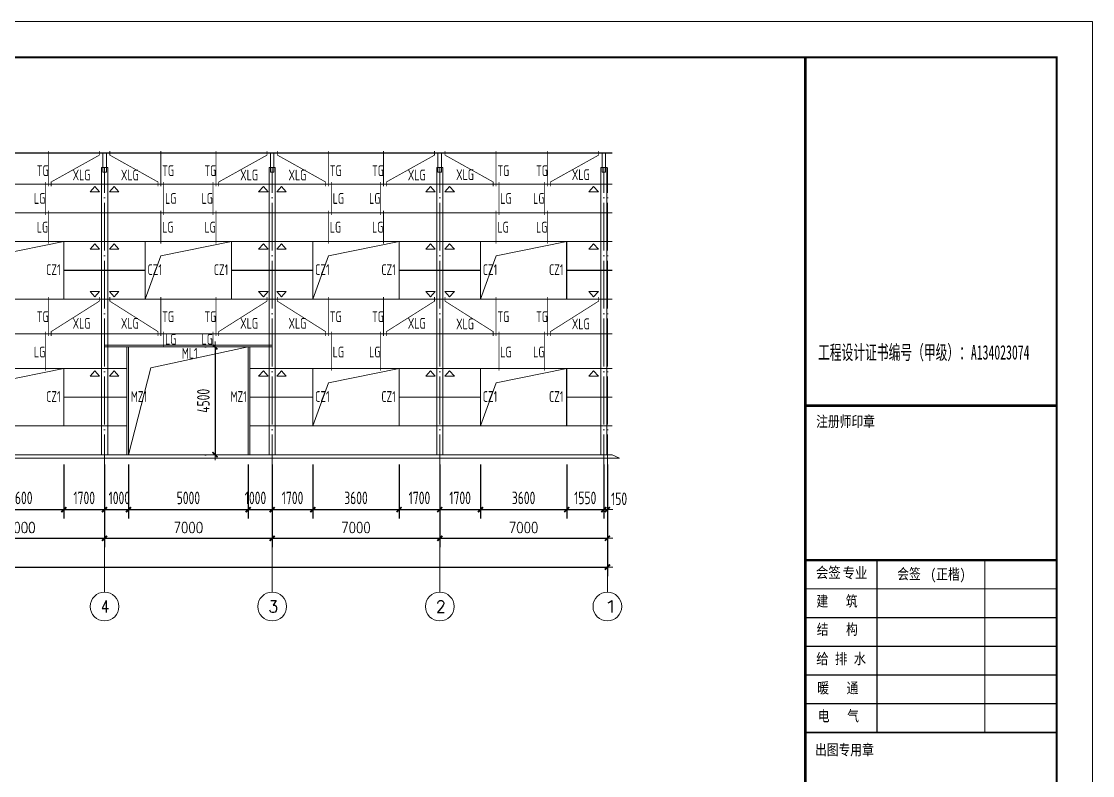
# Model space of a CAD drawing. Header units: millimetres. Extents: x 19781 to 898973, y -947928 to -267362.
# Drawn here: x 520740 to 565476, y -672731 to -641231 of the extents above; entities that cross this region are included whole.
import ezdxf

# ---------------------------------------------------------------- set-up
doc = ezdxf.new("R2010")
doc.units = ezdxf.units.MM
doc.header["$LTSCALE"] = 100
doc.linetypes.add('DOTE', pattern=[2.42, 2, -0.2, 0.02, -0.2])
doc.layers.get('0').update_dxf_attribs({"lineweight": 18})
for name, color, linetype, lineweight in [('10', 7, 'Continuous', 18), ('11000', 4, 'Continuous', 18), ('14', 2, 'Continuous', 18), ('AXIS', 3, 'Continuous', 18), ('AXIS_TEXT', 7, 'Continuous', 18), ('BORDER', 7, 'Continuous', 18), ('BZ_标准图框', 7, 'Continuous', 18), ('DOTE', 1, 'DOTE', 18), ('PUB_DIM', 3, 'Continuous', 18), ('数字', 3, 'Continuous', 20), ('构件号', 1, 'Continuous', 18), ('系杆支撑', 2, 'Continuous', 18)]:
    doc.layers.add(name, color=color, linetype=linetype, lineweight=lineweight)
doc.styles.add('_TCH_AXIS', font='complex.shx', dxfattribs={"bigfont": 'gbcbig.shx'})
doc.styles.add('COMPLEX', font='complex.shx', dxfattribs={"bigfont": 'gbcbig.shx'})
doc.styles.add('dim_font', font='simplex.shx', dxfattribs={"width": 0.8, "bigfont": 'gbcbig.shx'})
doc.styles.add('HT', font='', dxfattribs={"width": 0.8})
doc.styles.add('TSSD_REIN', font='tssdeng.shx', dxfattribs={"width": 0.7, "bigfont": 'hztxt.shx'})
doc.styles.get('HT').set_extended_font_data('宋体')
doc.dimstyles.new('DIMN150', dxfattribs={"dimscale": 1.5, "dimtxt": 300, "dimasz": 1, "dimexe": 250, "dimexo": 300, "dimgap": 150, "dimtad": 1, "dimdec": 0, "dimzin": 0, "dimdsep": 46, "dimtxsty": 'dim_font', "dimblk": '_CAXARROW', "dimcen": 0.09, "dimdle": 2, "dimclrt": 7, "dimadec": 0, "dimazin": 0, "dimtfac": 1, "dimtdec": 0, "dimtix": 1, "dimtmove": 2, "dimatfit": 3, "dimfxl": 1, "dimtolj": 1, "dimtzin": 0, "dimarcsym": 0})

# ---------------------------------------------------------------- blocks, each defined once
blk = doc.blocks.new('_DIMX')
blk.add_line((-150, 0), (150, 0))
blk.add_lwpolyline([(-70, -70, 50, 50, 0), (70, 70, 50, 50, 0)], format="xyseb")
blk = doc.blocks.new('*X196')
at = {"layer": 'AXIS', "color": 0, "lineweight": -2, "transparency": 16777216}
for p, q in [((517213, -660934), (517213, -663196)), ((524213, -660934), (524213, -663196)), ((517215, -662821), (524212, -662821))]:
    blk.add_line(p, q, dxfattribs=at)
at = {"layer": 'AXIS', "color": 0, "lineweight": -2, "transparency": 16777216, "xscale": 1.5, "yscale": 1.5, "zscale": 1.5, "rotation": 180}
blk.add_blockref('_DIMX', (517213, -662821), dxfattribs=at)
at = {"layer": 'AXIS', "color": 0, "lineweight": -2, "transparency": 16777216, "xscale": 1.5, "yscale": 1.5, "zscale": 1.5}
blk.add_blockref('_DIMX', (524213, -662821), dxfattribs=at)
at = {"layer": 'AXIS', "color": 7, "transparency": 16777216, "insert": (520713, -662371), "char_height": 450, "width": 3805.71, "attachment_point": 5, "style": 'dim_font'}
blk.add_mtext('7000', dxfattribs=at)
blk = doc.blocks.new('_CAXARROW')
blk.add_hatch(color=0).paths.add_polyline_path([(0, 0), (-1, 0.125), (-1, -0.125)], flags=0)
blk = doc.blocks.new('*X197')
at = {"layer": 'AXIS', "color": 0, "lineweight": -2, "transparency": 16777216}
for p, q in [((524213, -660934), (524213, -663196)), ((531213, -660934), (531213, -663196)), ((524215, -662821), (531212, -662821))]:
    blk.add_line(p, q, dxfattribs=at)
at = {"layer": 'AXIS', "color": 0, "lineweight": -2, "transparency": 16777216, "xscale": 1.5, "yscale": 1.5, "zscale": 1.5, "rotation": 180}
blk.add_blockref('_DIMX', (524213, -662821), dxfattribs=at)
at = {"layer": 'AXIS', "color": 0, "lineweight": -2, "transparency": 16777216, "xscale": 1.5, "yscale": 1.5, "zscale": 1.5}
blk.add_blockref('_DIMX', (531213, -662821), dxfattribs=at)
at = {"layer": 'AXIS', "color": 7, "transparency": 16777216, "insert": (527713, -662371), "char_height": 450, "width": 3805.71, "attachment_point": 5, "style": 'dim_font'}
blk.add_mtext('7000', dxfattribs=at)
blk = doc.blocks.new('*X198')
at = {"layer": 'AXIS', "color": 0, "lineweight": -2, "transparency": 16777216}
for p, q in [((531213, -660934), (531213, -663196)), ((538213, -660934), (538213, -663196)), ((531215, -662821), (538212, -662821))]:
    blk.add_line(p, q, dxfattribs=at)
at = {"layer": 'AXIS', "color": 0, "lineweight": -2, "transparency": 16777216, "xscale": 1.5, "yscale": 1.5, "zscale": 1.5, "rotation": 180}
blk.add_blockref('_DIMX', (531213, -662821), dxfattribs=at)
at = {"layer": 'AXIS', "color": 0, "lineweight": -2, "transparency": 16777216, "xscale": 1.5, "yscale": 1.5, "zscale": 1.5}
blk.add_blockref('_DIMX', (538213, -662821), dxfattribs=at)
at = {"layer": 'AXIS', "color": 7, "transparency": 16777216, "insert": (534713, -662371), "char_height": 450, "width": 3805.71, "attachment_point": 5, "style": 'dim_font'}
blk.add_mtext('7000', dxfattribs=at)
blk = doc.blocks.new('*X199')
at = {"layer": 'AXIS', "color": 0, "lineweight": -2, "transparency": 16777216}
for p, q in [((538213, -660934), (538213, -663196)), ((545213, -660934), (545213, -663196)), ((538215, -662821), (545212, -662821))]:
    blk.add_line(p, q, dxfattribs=at)
at = {"layer": 'AXIS', "color": 0, "lineweight": -2, "transparency": 16777216, "xscale": 1.5, "yscale": 1.5, "zscale": 1.5, "rotation": 180}
blk.add_blockref('_DIMX', (538213, -662821), dxfattribs=at)
at = {"layer": 'AXIS', "color": 0, "lineweight": -2, "transparency": 16777216, "xscale": 1.5, "yscale": 1.5, "zscale": 1.5}
blk.add_blockref('_DIMX', (545213, -662821), dxfattribs=at)
at = {"layer": 'AXIS', "color": 7, "transparency": 16777216, "insert": (541713, -662371), "char_height": 450, "width": 3805.71, "attachment_point": 5, "style": 'dim_font'}
blk.add_mtext('7000', dxfattribs=at)
blk = doc.blocks.new('*X200')
at = {"layer": 'AXIS', "color": 0, "lineweight": -2, "transparency": 16777216}
for p, q in [((447213, -661234), (447213, -664396)), ((545213, -661234), (545213, -664396)), ((447215, -664021), (545212, -664021))]:
    blk.add_line(p, q, dxfattribs=at)
at = {"layer": 'AXIS', "color": 0, "lineweight": -2, "transparency": 16777216, "xscale": 1.5, "yscale": 1.5, "zscale": 1.5, "rotation": 180}
blk.add_blockref('_DIMX', (447213, -664021), dxfattribs=at)
at = {"layer": 'AXIS', "color": 0, "lineweight": -2, "transparency": 16777216, "xscale": 1.5, "yscale": 1.5, "zscale": 1.5}
blk.add_blockref('_DIMX', (545213, -664021), dxfattribs=at)
at = {"layer": 'AXIS', "color": 7, "transparency": 16777216, "insert": (496213, -663571), "char_height": 450, "width": 4834.29, "attachment_point": 5, "style": 'dim_font'}
blk.add_mtext('98000', dxfattribs=at)
blk = doc.blocks.new('*X202')
at = {"layer": 'AXIS', "color": 0, "lineweight": -2, "transparency": 16777216}
for p, q in [((545063, -659734), (545063, -661996)), ((545213, -659734), (545213, -661996)), ((545062, -661621), (545060, -661621)), ((545063, -661621), (545213, -661621)), ((545215, -661621), (545216, -661621))]:
    blk.add_line(p, q, dxfattribs=at)
at = {"layer": 'AXIS', "color": 0, "lineweight": -2, "transparency": 16777216, "xscale": 1.5, "yscale": 1.5, "zscale": 1.5}
blk.add_blockref('_DIMX', (545063, -661621), dxfattribs=at)
at = {"layer": 'AXIS', "color": 0, "lineweight": -2, "transparency": 16777216, "xscale": 1.5, "yscale": 1.5, "zscale": 1.5, "rotation": 180}
blk.add_blockref('_DIMX', (545213, -661621), dxfattribs=at)
at = {"layer": 'AXIS', "color": 7, "transparency": 16777216, "insert": (545702, -661171), "char_height": 525, "width": 2677.5, "attachment_point": 5, "style": 'TSSD_REIN'}
blk.add_mtext('150', dxfattribs=at)
blk = doc.blocks.new('*X758')
at = {"layer": 'AXIS', "color": 0, "lineweight": -2, "transparency": 16777216}
for p, q in [((528395, -654827), (528450, -654827)), ((528825, -654828), (528825, -659325)), ((528395, -659327), (528450, -659327))]:
    blk.add_line(p, q, dxfattribs=at)
at = {"layer": 'AXIS', "color": 0, "lineweight": -2, "transparency": 16777216, "xscale": 1.5, "yscale": 1.5, "zscale": 1.5}
for p, rotation in [((528825, -654827), 90), ((528825, -659327), 270)]:
    blk.add_blockref('_DIMX', p, dxfattribs=dict(at, rotation=rotation))
at = {"layer": 'AXIS', "color": 7, "transparency": 16777216, "insert": (528338, -657077), "char_height": 525, "width": 3885, "attachment_point": 5, "rotation": 90, "style": 'TSSD_REIN'}
blk.add_mtext('4500', dxfattribs=at)
blk = doc.blocks.new('*X792')
at = {"layer": 'AXIS', "color": 0, "lineweight": -2, "transparency": 16777216}
for p, q in [((518913, -659734), (518913, -661996)), ((522513, -659734), (522513, -661996)), ((518915, -661621), (522512, -661621))]:
    blk.add_line(p, q, dxfattribs=at)
at = {"layer": 'AXIS', "color": 0, "lineweight": -2, "transparency": 16777216, "xscale": 1.5, "yscale": 1.5, "zscale": 1.5, "rotation": 180}
blk.add_blockref('_DIMX', (518913, -661621), dxfattribs=at)
at = {"layer": 'AXIS', "color": 0, "lineweight": -2, "transparency": 16777216, "xscale": 1.5, "yscale": 1.5, "zscale": 1.5}
blk.add_blockref('_DIMX', (522513, -661621), dxfattribs=at)
at = {"layer": 'AXIS', "color": 7, "transparency": 16777216, "insert": (520713, -661133), "char_height": 525, "width": 3885, "attachment_point": 5, "style": 'TSSD_REIN'}
blk.add_mtext('3600', dxfattribs=at)
blk = doc.blocks.new('*X793')
at = {"layer": 'AXIS', "color": 0, "lineweight": -2, "transparency": 16777216}
for p, q in [((522513, -659734), (522513, -661996)), ((524213, -659734), (524213, -661996)), ((522515, -661621), (524212, -661621))]:
    blk.add_line(p, q, dxfattribs=at)
at = {"layer": 'AXIS', "color": 0, "lineweight": -2, "transparency": 16777216, "xscale": 1.5, "yscale": 1.5, "zscale": 1.5, "rotation": 180}
blk.add_blockref('_DIMX', (522513, -661621), dxfattribs=at)
at = {"layer": 'AXIS', "color": 0, "lineweight": -2, "transparency": 16777216, "xscale": 1.5, "yscale": 1.5, "zscale": 1.5}
blk.add_blockref('_DIMX', (524213, -661621), dxfattribs=at)
at = {"layer": 'AXIS', "color": 7, "transparency": 16777216, "insert": (523363, -661133), "char_height": 525, "width": 3727.5, "attachment_point": 5, "style": 'TSSD_REIN'}
blk.add_mtext('1700', dxfattribs=at)
blk = doc.blocks.new('*X794')
at = {"layer": 'AXIS', "color": 0, "lineweight": -2, "transparency": 16777216}
for p, q in [((524213, -659734), (524213, -661996)), ((525213, -659734), (525213, -661996)), ((524215, -661621), (525212, -661621))]:
    blk.add_line(p, q, dxfattribs=at)
at = {"layer": 'AXIS', "color": 0, "lineweight": -2, "transparency": 16777216, "xscale": 1.5, "yscale": 1.5, "zscale": 1.5, "rotation": 180}
blk.add_blockref('_DIMX', (524213, -661621), dxfattribs=at)
at = {"layer": 'AXIS', "color": 0, "lineweight": -2, "transparency": 16777216, "xscale": 1.5, "yscale": 1.5, "zscale": 1.5}
blk.add_blockref('_DIMX', (525213, -661621), dxfattribs=at)
at = {"layer": 'AXIS', "color": 7, "transparency": 16777216, "insert": (524829, -661133), "char_height": 525, "width": 3727.5, "attachment_point": 5, "style": 'TSSD_REIN'}
blk.add_mtext('1000', dxfattribs=at)
blk = doc.blocks.new('*X795')
at = {"layer": 'AXIS', "color": 0, "lineweight": -2, "transparency": 16777216}
for p, q in [((525213, -659734), (525213, -661996)), ((530213, -659734), (530213, -661996)), ((525215, -661621), (530212, -661621))]:
    blk.add_line(p, q, dxfattribs=at)
at = {"layer": 'AXIS', "color": 0, "lineweight": -2, "transparency": 16777216, "xscale": 1.5, "yscale": 1.5, "zscale": 1.5, "rotation": 180}
blk.add_blockref('_DIMX', (525213, -661621), dxfattribs=at)
at = {"layer": 'AXIS', "color": 0, "lineweight": -2, "transparency": 16777216, "xscale": 1.5, "yscale": 1.5, "zscale": 1.5}
blk.add_blockref('_DIMX', (530213, -661621), dxfattribs=at)
at = {"layer": 'AXIS', "color": 7, "transparency": 16777216, "insert": (527713, -661133), "char_height": 525, "width": 3885, "attachment_point": 5, "style": 'TSSD_REIN'}
blk.add_mtext('5000', dxfattribs=at)
blk = doc.blocks.new('*X796')
at = {"layer": 'AXIS', "color": 0, "lineweight": -2, "transparency": 16777216}
for p, q in [((530213, -659734), (530213, -661996)), ((531213, -659734), (531213, -661996)), ((530215, -661621), (531212, -661621))]:
    blk.add_line(p, q, dxfattribs=at)
at = {"layer": 'AXIS', "color": 0, "lineweight": -2, "transparency": 16777216, "xscale": 1.5, "yscale": 1.5, "zscale": 1.5, "rotation": 180}
blk.add_blockref('_DIMX', (530213, -661621), dxfattribs=at)
at = {"layer": 'AXIS', "color": 0, "lineweight": -2, "transparency": 16777216, "xscale": 1.5, "yscale": 1.5, "zscale": 1.5}
blk.add_blockref('_DIMX', (531213, -661621), dxfattribs=at)
at = {"layer": 'AXIS', "color": 7, "transparency": 16777216, "insert": (530515, -661133), "char_height": 525, "width": 3727.5, "attachment_point": 5, "style": 'TSSD_REIN'}
blk.add_mtext('1000', dxfattribs=at)
blk = doc.blocks.new('*X797')
at = {"layer": 'AXIS', "color": 0, "lineweight": -2, "transparency": 16777216}
for p, q in [((531213, -659734), (531213, -661996)), ((532913, -659734), (532913, -661996)), ((531215, -661621), (532912, -661621))]:
    blk.add_line(p, q, dxfattribs=at)
at = {"layer": 'AXIS', "color": 0, "lineweight": -2, "transparency": 16777216, "xscale": 1.5, "yscale": 1.5, "zscale": 1.5, "rotation": 180}
blk.add_blockref('_DIMX', (531213, -661621), dxfattribs=at)
at = {"layer": 'AXIS', "color": 0, "lineweight": -2, "transparency": 16777216, "xscale": 1.5, "yscale": 1.5, "zscale": 1.5}
blk.add_blockref('_DIMX', (532913, -661621), dxfattribs=at)
at = {"layer": 'AXIS', "color": 7, "transparency": 16777216, "insert": (532063, -661133), "char_height": 525, "width": 3727.5, "attachment_point": 5, "style": 'TSSD_REIN'}
blk.add_mtext('1700', dxfattribs=at)
blk = doc.blocks.new('*X798')
at = {"layer": 'AXIS', "color": 0, "lineweight": -2, "transparency": 16777216}
for p, q in [((532913, -659734), (532913, -661996)), ((536513, -659734), (536513, -661996)), ((532915, -661621), (536512, -661621))]:
    blk.add_line(p, q, dxfattribs=at)
at = {"layer": 'AXIS', "color": 0, "lineweight": -2, "transparency": 16777216, "xscale": 1.5, "yscale": 1.5, "zscale": 1.5, "rotation": 180}
blk.add_blockref('_DIMX', (532913, -661621), dxfattribs=at)
at = {"layer": 'AXIS', "color": 0, "lineweight": -2, "transparency": 16777216, "xscale": 1.5, "yscale": 1.5, "zscale": 1.5}
blk.add_blockref('_DIMX', (536513, -661621), dxfattribs=at)
at = {"layer": 'AXIS', "color": 7, "transparency": 16777216, "insert": (534713, -661133), "char_height": 525, "width": 3885, "attachment_point": 5, "style": 'TSSD_REIN'}
blk.add_mtext('3600', dxfattribs=at)
blk = doc.blocks.new('*X799')
at = {"layer": 'AXIS', "color": 0, "lineweight": -2, "transparency": 16777216}
for p, q in [((536513, -659734), (536513, -661996)), ((538213, -659734), (538213, -661996)), ((536515, -661621), (538212, -661621))]:
    blk.add_line(p, q, dxfattribs=at)
at = {"layer": 'AXIS', "color": 0, "lineweight": -2, "transparency": 16777216, "xscale": 1.5, "yscale": 1.5, "zscale": 1.5, "rotation": 180}
blk.add_blockref('_DIMX', (536513, -661621), dxfattribs=at)
at = {"layer": 'AXIS', "color": 0, "lineweight": -2, "transparency": 16777216, "xscale": 1.5, "yscale": 1.5, "zscale": 1.5}
blk.add_blockref('_DIMX', (538213, -661621), dxfattribs=at)
at = {"layer": 'AXIS', "color": 7, "transparency": 16777216, "insert": (537363, -661133), "char_height": 525, "width": 3727.5, "attachment_point": 5, "style": 'TSSD_REIN'}
blk.add_mtext('1700', dxfattribs=at)
blk = doc.blocks.new('*X800')
at = {"layer": 'AXIS', "color": 0, "lineweight": -2, "transparency": 16777216}
for p, q in [((538213, -659734), (538213, -661996)), ((539913, -659734), (539913, -661996)), ((538215, -661621), (539912, -661621))]:
    blk.add_line(p, q, dxfattribs=at)
at = {"layer": 'AXIS', "color": 0, "lineweight": -2, "transparency": 16777216, "xscale": 1.5, "yscale": 1.5, "zscale": 1.5, "rotation": 180}
blk.add_blockref('_DIMX', (538213, -661621), dxfattribs=at)
at = {"layer": 'AXIS', "color": 0, "lineweight": -2, "transparency": 16777216, "xscale": 1.5, "yscale": 1.5, "zscale": 1.5}
blk.add_blockref('_DIMX', (539913, -661621), dxfattribs=at)
at = {"layer": 'AXIS', "color": 7, "transparency": 16777216, "insert": (539063, -661133), "char_height": 525, "width": 3727.5, "attachment_point": 5, "style": 'TSSD_REIN'}
blk.add_mtext('1700', dxfattribs=at)
blk = doc.blocks.new('*X801')
at = {"layer": 'AXIS', "color": 0, "lineweight": -2, "transparency": 16777216}
for p, q in [((539913, -659734), (539913, -661996)), ((543513, -659734), (543513, -661996)), ((539915, -661621), (543512, -661621))]:
    blk.add_line(p, q, dxfattribs=at)
at = {"layer": 'AXIS', "color": 0, "lineweight": -2, "transparency": 16777216, "xscale": 1.5, "yscale": 1.5, "zscale": 1.5, "rotation": 180}
blk.add_blockref('_DIMX', (539913, -661621), dxfattribs=at)
at = {"layer": 'AXIS', "color": 0, "lineweight": -2, "transparency": 16777216, "xscale": 1.5, "yscale": 1.5, "zscale": 1.5}
blk.add_blockref('_DIMX', (543513, -661621), dxfattribs=at)
at = {"layer": 'AXIS', "color": 7, "transparency": 16777216, "insert": (541713, -661133), "char_height": 525, "width": 3885, "attachment_point": 5, "style": 'TSSD_REIN'}
blk.add_mtext('3600', dxfattribs=at)
blk = doc.blocks.new('*X802')
at = {"layer": 'AXIS', "color": 0, "lineweight": -2, "transparency": 16777216}
for p, q in [((543513, -659734), (543513, -661996)), ((545063, -659734), (545063, -661996)), ((543515, -661621), (545062, -661621))]:
    blk.add_line(p, q, dxfattribs=at)
at = {"layer": 'AXIS', "color": 0, "lineweight": -2, "transparency": 16777216, "xscale": 1.5, "yscale": 1.5, "zscale": 1.5, "rotation": 180}
blk.add_blockref('_DIMX', (543513, -661621), dxfattribs=at)
at = {"layer": 'AXIS', "color": 0, "lineweight": -2, "transparency": 16777216, "xscale": 1.5, "yscale": 1.5, "zscale": 1.5}
blk.add_blockref('_DIMX', (545063, -661621), dxfattribs=at)
at = {"layer": 'AXIS', "color": 7, "transparency": 16777216, "insert": (544288, -661133), "char_height": 525, "width": 3727.5, "attachment_point": 5, "style": 'TSSD_REIN'}
blk.add_mtext('1550', dxfattribs=at)
blk = doc.blocks.new('_AXISO')
blk.add_circle((0, 0), 0.5)
at = {"layer": 'AXIS_TEXT', "style": 'COMPLEX', "width": 1.04167}
blk.add_attdef('A', (-0.25, -0.28), '', height=0.56, dxfattribs=at)

msp = doc.modelspace()

# ---------------------------------------------------------------- linework, layer by layer
at = {"layer": '10', "ltscale": 100}
for points in [[(524083.21, -647326.53), (524343.21, -647326.53), (524343.21, -659326.53), (524083.21, -659326.53)], [(531083.21, -647326.53), (531343.21, -647326.53), (531343.21, -659326.53), (531083.21, -659326.53)], [(538083.21, -647326.53), (538343.21, -647326.53), (538343.21, -659326.53), (538083.21, -659326.53)], [(544933.21, -647326.53), (545193.21, -647326.53), (545193.21, -659326.53), (544933.21, -659326.53)]]:
    msp.add_lwpolyline(points, close=True, dxfattribs=at)
at = {"layer": '11000', "ltscale": 100}
msp.add_lwpolyline([(447013.21, -659326.53), (545413.21, -659326.53), (545713.21, -659476.53), (446713.21, -659476.53)], close=True, dxfattribs=at)
at = {"layer": '14', "ltscale": 100}
for p, q in [((519564.21, -651022.53), (522513.21, -650426.53)), ((526564.21, -651022.53), (529513.21, -650426.53)), ((533564.21, -651022.53), (536513.21, -650426.53)), ((540564.21, -651022.53), (543513.21, -650426.53)), ((525913.21, -652826.53), (526564.21, -651022.53)), ((532913.21, -652826.53), (533564.21, -651022.53)), ((539913.21, -652826.53), (540564.21, -651022.53)), ((526146.21, -655704.53), (530213.21, -654826.53)), ((526891.21, -654826.53), (529643.21, -654826.53)), ((519564.21, -656322.53), (522513.21, -655726.53)), ((525213.21, -659326.53), (526146.21, -655704.53)), ((533564.21, -656322.53), (536513.21, -655726.53)), ((540564.21, -656322.53), (543513.21, -655726.53)), ((532913.21, -658126.53), (533564.21, -656322.53)), ((539913.21, -658126.53), (540564.21, -656322.53))]:
    msp.add_line(p, q, dxfattribs=at)
for points in [[(524288.21, -647526.53), (524288.21, -646726.53), (524138.21, -646726.53), (524138.21, -647526.53)], [(531288.21, -647526.53), (531288.21, -646726.53), (531138.21, -646726.53), (531138.21, -647526.53)], [(538288.21, -647526.53), (538288.21, -646726.53), (538138.21, -646726.53), (538138.21, -647526.53)], [(545138.21, -647526.53), (545138.21, -646726.53), (544988.21, -646726.53), (544988.21, -647526.53)]]:
    msp.add_lwpolyline(points, close=True, dxfattribs=at)
at = {"layer": 'AXIS'}
for p, q in [((524213.21, -660483.53), (524213.21, -665070.53)), ((531213.21, -660483.53), (531213.21, -665070.53)), ((538213.21, -660483.53), (538213.21, -665070.53)), ((545213.21, -660483.53), (545213.21, -665070.53))]:
    msp.add_line(p, q, dxfattribs=at)
at = {"layer": 'BORDER'}
msp.add_lwpolyline([(431826, -704230.53), (431826, -641230.53), (565476, -641230.53), (565476, -704230.53)], close=True, dxfattribs=at)
msp.add_lwpolyline([(435576, -702730.53, 75, 75, 0), (435576, -642730.53, 75, 75, 0), (563976, -642730.53, 75, 75, 0), (563976, -702730.53, 75, 75, 0)], format="xyseb", close=True, dxfattribs=at)
at = {"layer": 'BZ_标准图框'}
for points in [[(553476, -702730.53, 105, 105, 0), (553476, -642730.53, 105, 105, 0)], [(553476, -657280.53, 105, 105, 0), (563976, -657280.53, 105, 105, 0)], [(553476, -663730.53, 105, 105, 0), (563976, -663730.53, 105, 105, 0)], [(556476, -663730.53, 52.5, 52.5, 0), (556476, -670930.53, 52.5, 52.5, 0)], [(560976, -663730.53, 52.5, 52.5, 0), (560976, -670930.53, 52.5, 52.5, 0)], [(563976, -664930.53, 52.5, 52.5, 0), (553476, -664930.53, 52.5, 52.5, 0)], [(563976, -666130.53, 52.5, 52.5, 0), (553476, -666130.53, 52.5, 52.5, 0)], [(563976, -667330.53, 52.5, 52.5, 0), (553476, -667330.53, 52.5, 52.5, 0)], [(563976, -668530.53, 52.5, 52.5, 0), (553476, -668530.53, 52.5, 52.5, 0)], [(563976, -669730.53, 52.5, 52.5, 0), (553476, -669730.53, 52.5, 52.5, 0)], [(563976, -670930.53, 75, 75, 0), (553476, -670930.53, 75, 75, 0)]]:
    msp.add_lwpolyline(points, format="xyseb", dxfattribs=at)
at = {"layer": 'DOTE', "linetype": 'DOTE', "ltscale": 10}
for p, q in [((524213.21, -660483.53), (524213.21, -647326.53)), ((531213.21, -660483.53), (531213.21, -647326.53)), ((538213.21, -660483.53), (538213.21, -647326.53)), ((545063.21, -660483.53), (545063.21, -647326.53)), ((545213.21, -660483.53), (545213.21, -647326.53))]:
    msp.add_line(p, q, dxfattribs=at)
at = {"layer": 'PUB_DIM', "color": 6, "linetype": 'Continuous'}
for points in [[(523611.2, -648342.53), (523809.56, -648119.91), (524007.91, -648342.53)], [(524418.2, -648342.53), (524616.56, -648119.91), (524814.91, -648342.53)], [(530645.2, -648342.53), (530843.56, -648119.91), (531041.91, -648342.53)], [(531405.2, -648342.53), (531603.56, -648119.91), (531801.91, -648342.53)], [(537628.2, -648342.53), (537826.56, -648119.91), (538024.91, -648342.53)], [(538427.2, -648342.53), (538625.56, -648119.91), (538823.91, -648342.53)], [(544439.2, -648342.53), (544637.56, -648119.91), (544835.91, -648342.53)], [(523611.2, -650742.53), (523809.56, -650519.91), (524007.91, -650742.53)], [(524418.2, -650742.53), (524616.56, -650519.91), (524814.91, -650742.53)], [(530645.2, -650742.53), (530843.56, -650519.91), (531041.91, -650742.53)], [(531405.2, -650742.53), (531603.56, -650519.91), (531801.91, -650742.53)], [(537628.2, -650742.53), (537826.56, -650519.91), (538024.91, -650742.53)], [(538427.2, -650742.53), (538625.56, -650519.91), (538823.91, -650742.53)], [(544439.2, -650742.53), (544637.56, -650519.91), (544835.91, -650742.53)], [(523611.2, -652510.53), (523809.56, -652733.15), (524007.91, -652510.53)], [(524418.2, -652510.53), (524616.56, -652733.15), (524814.91, -652510.53)], [(530645.2, -652510.53), (530843.56, -652733.15), (531041.91, -652510.53)], [(531405.2, -652510.53), (531603.56, -652733.15), (531801.91, -652510.53)], [(537628.2, -652510.53), (537826.56, -652733.15), (538024.91, -652510.53)], [(538427.2, -652510.53), (538625.56, -652733.15), (538823.91, -652510.53)], [(544439.2, -652510.53), (544637.56, -652733.15), (544835.91, -652510.53)], [(523611.2, -656042.53), (523809.56, -655819.91), (524007.91, -656042.53)], [(524418.2, -656042.53), (524616.56, -655819.91), (524814.91, -656042.53)], [(530645.2, -656042.53), (530843.56, -655819.91), (531041.91, -656042.53)], [(531405.2, -656042.53), (531603.56, -655819.91), (531801.91, -656042.53)], [(537628.2, -656042.53), (537826.56, -655819.91), (538024.91, -656042.53)], [(538427.2, -656042.53), (538625.56, -655819.91), (538823.91, -656042.53)], [(544439.2, -656042.53), (544637.56, -655819.91), (544835.91, -656042.53)]]:
    msp.add_lwpolyline(points, close=True, dxfattribs=at)
at = {"layer": '构件号'}
for points in [[(545413.21, -646726.53, 45, 45, 0), (447013.21, -646726.53, 45, 45, 0)], [(545413.21, -648026.53, 45, 45, 0), (447013.21, -648026.53, 45, 45, 0)], [(545413.21, -649226.53, 45, 45, 0), (447013.21, -649226.53, 45, 45, 0)], [(545413.21, -650426.53, 45, 45, 0), (447013.21, -650426.53, 45, 45, 0)], [(522513.21, -652826.53, 45, 45, 0), (522513.21, -650426.53, 45, 45, 0)], [(525913.21, -652826.53, 45, 45, 0), (525913.21, -650426.53, 45, 45, 0)], [(529513.21, -652826.53, 45, 45, 0), (529513.21, -650426.53, 45, 45, 0)], [(532913.21, -652826.53, 45, 45, 0), (532913.21, -650426.53, 45, 45, 0)], [(536513.21, -652826.53, 45, 45, 0), (536513.21, -650426.53, 45, 45, 0)], [(539913.21, -652826.53, 45, 45, 0), (539913.21, -650426.53, 45, 45, 0)], [(543513.21, -652826.53, 45, 45, 0), (543513.21, -650426.53, 45, 45, 0)], [(525913.21, -651626.53, 45, 45, 0), (522513.21, -651626.53, 45, 45, 0)], [(532913.21, -651626.53, 45, 45, 0), (529513.21, -651626.53, 45, 45, 0)], [(539913.21, -651626.53, 45, 45, 0), (536513.21, -651626.53, 45, 45, 0)], [(545413.21, -651626.53, 45, 45, 0), (543513.21, -651626.53, 45, 45, 0)], [(545413.21, -652826.53, 45, 45, 0), (447013.21, -652826.53, 45, 45, 0)], [(545413.21, -654276.53, 45, 45, 0), (447013.21, -654276.53, 45, 45, 0)], [(531213.21, -654756.53, 45, 45, 0), (524213.21, -654756.53, 45, 45, 0)], [(531213.21, -654826.53, 45, 45, 0), (524213.21, -654826.53, 45, 45, 0)], [(525143.21, -659326.53, 45, 45, 0), (525143.21, -654826.53, 45, 45, 0)], [(525213.21, -659326.53, 45, 45, 0), (525213.21, -654826.53, 45, 45, 0)], [(530213.21, -659326.53, 45, 45, 0), (530213.21, -654826.53, 45, 45, 0)], [(530283.21, -659326.53, 45, 45, 0), (530283.21, -654826.53, 45, 45, 0)], [(525143.21, -655726.53, 45, 45, 0), (495283.21, -655726.53, 45, 45, 0)], [(522513.21, -658126.53, 45, 45, 0), (522513.21, -655726.53, 45, 45, 0)], [(545413.21, -655726.53, 45, 45, 0), (530283.21, -655726.53, 45, 45, 0)], [(532913.21, -658126.53, 45, 45, 0), (532913.21, -655726.53, 45, 45, 0)], [(536513.21, -658126.53, 45, 45, 0), (536513.21, -655726.53, 45, 45, 0)], [(539913.21, -658126.53, 45, 45, 0), (539913.21, -655726.53, 45, 45, 0)], [(543513.21, -658126.53, 45, 45, 0), (543513.21, -655726.53, 45, 45, 0)], [(525143.21, -656926.53, 45, 45, 0), (522513.21, -656926.53, 45, 45, 0)], [(532913.21, -656926.53, 45, 45, 0), (530283.21, -656926.53, 45, 45, 0)], [(539913.21, -656926.53, 45, 45, 0), (536513.21, -656926.53, 45, 45, 0)], [(545413.21, -656926.53, 45, 45, 0), (543513.21, -656926.53, 45, 45, 0)], [(525143.21, -658126.53, 45, 45, 0), (495283.21, -658126.53, 45, 45, 0)], [(545413.21, -658126.53, 45, 45, 0), (530283.21, -658126.53, 45, 45, 0)]]:
    msp.add_lwpolyline(points, format="xyseb", dxfattribs=at)
at = {"layer": '系杆支撑'}
for points in [[(521863.21, -648116.69, 30, 30, 0), (521863.21, -646636.71, 30, 30, 0)], [(523993.09, -646636.71, 30, 30, 0), (523993.09, -646816.34, 30, 30, 0), (521983.21, -647936.36, 30, 30, 0), (521983.21, -648116.69, 30, 30, 0)], [(524433.33, -646636.71, 30, 30, 0), (524433.33, -646816.34, 30, 30, 0), (526443.21, -647936.36, 30, 30, 0), (526443.21, -648116.69, 30, 30, 0)], [(526563.21, -648116.69, 30, 30, 0), (526563.21, -646636.71, 30, 30, 0)], [(528863.21, -648116.69, 30, 30, 0), (528863.21, -646636.71, 30, 30, 0)], [(530993.09, -646636.71, 30, 30, 0), (530993.09, -646816.34, 30, 30, 0), (528983.21, -647936.36, 30, 30, 0), (528983.21, -648116.69, 30, 30, 0)], [(531433.33, -646636.71, 30, 30, 0), (531433.33, -646816.34, 30, 30, 0), (533443.21, -647936.36, 30, 30, 0), (533443.21, -648116.69, 30, 30, 0)], [(533563.21, -648116.69, 30, 30, 0), (533563.21, -646636.71, 30, 30, 0)], [(535863.21, -648116.69, 30, 30, 0), (535863.21, -646636.71, 30, 30, 0)], [(537993.09, -646636.71, 30, 30, 0), (537993.09, -646816.34, 30, 30, 0), (535983.21, -647936.36, 30, 30, 0), (535983.21, -648116.69, 30, 30, 0)], [(538433.21, -646636.71, 30, 30, 0), (538433.21, -646816.34, 30, 30, 0), (540443.09, -647936.36, 30, 30, 0), (540443.09, -648116.69, 30, 30, 0)], [(540563.09, -648116.69, 30, 30, 0), (540563.09, -646636.71, 30, 30, 0)], [(542713.33, -648116.69, 30, 30, 0), (542713.33, -646636.71, 30, 30, 0)], [(544843.21, -646636.71, 30, 30, 0), (544843.21, -646816.34, 30, 30, 0), (542833.33, -647936.36, 30, 30, 0), (542833.33, -648116.69, 30, 30, 0)], [(521743.21, -649316.69, 30, 30, 0), (521743.21, -647936.71, 30, 30, 0)], [(526683.21, -649316.69, 30, 30, 0), (526683.21, -647936.71, 30, 30, 0)], [(528743.21, -649316.69, 30, 30, 0), (528743.21, -647936.71, 30, 30, 0)], [(533683.21, -649316.69, 30, 30, 0), (533683.21, -647936.71, 30, 30, 0)], [(535743.21, -649316.69, 30, 30, 0), (535743.21, -647936.71, 30, 30, 0)], [(540683.09, -649316.69, 30, 30, 0), (540683.09, -647936.71, 30, 30, 0)], [(542593.33, -649316.69, 30, 30, 0), (542593.33, -647936.71, 30, 30, 0)], [(521863.21, -650516.69, 30, 30, 0), (521863.21, -649136.71, 30, 30, 0)], [(526563.21, -650516.69, 30, 30, 0), (526563.21, -649136.71, 30, 30, 0)], [(528863.21, -650516.69, 30, 30, 0), (528863.21, -649136.71, 30, 30, 0)], [(533563.21, -650516.69, 30, 30, 0), (533563.21, -649136.71, 30, 30, 0)], [(535863.21, -650516.69, 30, 30, 0), (535863.21, -649136.71, 30, 30, 0)], [(540563.09, -650516.69, 30, 30, 0), (540563.09, -649136.71, 30, 30, 0)], [(542713.33, -650516.69, 30, 30, 0), (542713.33, -649136.71, 30, 30, 0)], [(521863.21, -654366.69, 30, 30, 0), (521863.21, -652736.71, 30, 30, 0)], [(523993.09, -652736.71, 30, 30, 0), (523993.09, -652916.34, 30, 30, 0), (521983.21, -654186.36, 30, 30, 0), (521983.21, -654366.69, 30, 30, 0)], [(524433.33, -652736.71, 30, 30, 0), (524433.33, -652916.34, 30, 30, 0), (526443.21, -654186.36, 30, 30, 0), (526443.21, -654366.69, 30, 30, 0)], [(526563.21, -654366.69, 30, 30, 0), (526563.21, -652736.71, 30, 30, 0)], [(528863.21, -654366.69, 30, 30, 0), (528863.21, -652736.71, 30, 30, 0)], [(530993.09, -652736.71, 30, 30, 0), (530993.09, -652916.34, 30, 30, 0), (528983.21, -654186.36, 30, 30, 0), (528983.21, -654366.69, 30, 30, 0)], [(531433.33, -652736.71, 30, 30, 0), (531433.33, -652916.34, 30, 30, 0), (533443.21, -654186.36, 30, 30, 0), (533443.21, -654366.69, 30, 30, 0)], [(533563.21, -654366.69, 30, 30, 0), (533563.21, -652736.71, 30, 30, 0)], [(535863.21, -654366.69, 30, 30, 0), (535863.21, -652736.71, 30, 30, 0)], [(537993.09, -652736.71, 30, 30, 0), (537993.09, -652916.34, 30, 30, 0), (535983.21, -654186.36, 30, 30, 0), (535983.21, -654366.69, 30, 30, 0)], [(538433.21, -652736.71, 30, 30, 0), (538433.21, -652916.34, 30, 30, 0), (540443.09, -654186.36, 30, 30, 0), (540443.09, -654366.69, 30, 30, 0)], [(540563.09, -654366.69, 30, 30, 0), (540563.09, -652736.71, 30, 30, 0)], [(542713.33, -654366.69, 30, 30, 0), (542713.33, -652736.71, 30, 30, 0)], [(544843.21, -652736.71, 30, 30, 0), (544843.21, -652916.34, 30, 30, 0), (542833.33, -654186.36, 30, 30, 0), (542833.33, -654366.69, 30, 30, 0)], [(521743.21, -655816.69, 30, 30, 0), (521743.21, -654186.71, 30, 30, 0)], [(526683.21, -654826.53, 30, 30, 0), (526683.21, -654186.71, 30, 30, 0)], [(528743.21, -654826.53, 30, 30, 0), (528743.21, -654186.71, 30, 30, 0)], [(533683.21, -655816.69, 30, 30, 0), (533683.21, -654186.71, 30, 30, 0)], [(535743.21, -655816.69, 30, 30, 0), (535743.21, -654186.71, 30, 30, 0)], [(540683.09, -655816.69, 30, 30, 0), (540683.09, -654186.71, 30, 30, 0)], [(542593.33, -655816.69, 30, 30, 0), (542593.33, -654186.71, 30, 30, 0)]]:
    msp.add_lwpolyline(points, format="xyseb", dxfattribs=at)

# ---------------------------------------------------------------- block references
at = {"layer": 'AXIS'}
ref = msp.add_blockref('_AXISO', (524213.21, -665670.53), dxfattribs=dict(at, xscale=1200, yscale=1200, zscale=1200))
ref.add_attrib('A', '4', (524056.56, -665923.57), dxfattribs={"layer": 'AXIS_TEXT', "height": 506.08, "style": '_TCH_AXIS', "width": 0.8125})
ref = msp.add_blockref('_AXISO', (531213.21, -665670.53), dxfattribs=dict(at, xscale=1200, yscale=1200, zscale=1200))
ref.add_attrib('A', '3', (531056.56, -665923.57), dxfattribs={"layer": 'AXIS_TEXT', "height": 506.08, "style": '_TCH_AXIS', "width": 0.928571})
ref = msp.add_blockref('_AXISO', (538213.21, -665670.53), dxfattribs=dict(at, xscale=1200, yscale=1200, zscale=1200))
ref.add_attrib('A', '2', (538056.56, -665923.57), dxfattribs={"layer": 'AXIS_TEXT', "height": 506.08, "style": '_TCH_AXIS', "width": 0.928571})
ref = msp.add_blockref('_AXISO', (545213.21, -665670.53), dxfattribs=dict(at, xscale=1200, yscale=1200, zscale=1200))
ref.add_attrib('A', '1', (545056.56, -665923.57), dxfattribs={"layer": 'AXIS_TEXT', "height": 506.08, "style": '_TCH_AXIS', "width": 1.44444})

# ---------------------------------------------------------------- texts
at = {"layer": 'BZ_标准图框', "style": 'HT'}
for s, height, width, p in [('工程设计证书编号（甲级）：A134023074', 600, 0.6, (554010.58, -655352.73)), ('注册师印章', 450, 0.8, (553932.79, -658163.42)), ('会签', 450, 0.85, (553916.83, -664473.9)), ('专业', 450, 0.85, (555030.95, -664486.78)), ('会签', 450, 0.8, (557319.88, -664531.51)), ('(正楷)', 450, 0.8, (558701.1, -664545.51)), ('出图专用章', 450, 0.8, (553883.1, -671878.17))]:
    msp.add_text(s, height=height, dxfattribs=dict(at, width=width)).set_placement(p)
at = {"layer": 'BZ_标准图框', "char_height": 450, "attachment_point": 7, "style": 'HT'}
for s, insert, width in [('建   筑', (553942.87, -665718.19), 2619), ('结   构', (553955.82, -666895.95), 2589), ('{\\W0.85;给 排 水}', (553933.34, -668124.97), 3190.6875), ('暖   通', (553977.31, -669346.24), 2598), ('电   气', (554002.6, -670513.06), 2523)]:
    msp.add_mtext(s, dxfattribs=dict(at, insert=insert, width=width))
at = {"layer": '数字', "ltscale": 100, "style": 'TSSD_REIN', "width": 0.7}
for s, p in [('TG', (521384.58, -647688.3)), ('TG', (526620.58, -647688.3)), ('TG', (528384.58, -647688.3)), ('TG', (533620.58, -647688.3)), ('TG', (535384.58, -647688.3)), ('TG', (540620.46, -647688.3)), ('TG', (542234.7, -647688.3)), ('XLG', (522877.79, -647870.95)), ('XLG', (524895.79, -647870.95)), ('XLG', (529877.79, -647870.95)), ('XLG', (531895.79, -647870.95)), ('XLG', (536877.79, -647870.95)), ('XLG', (538895.67, -647853.95)), ('XLG', (543727.91, -647853.95)), ('LG', (521264.58, -648850.3)), ('LG', (526740.58, -648850.3)), ('LG', (528264.58, -648850.3)), ('LG', (533740.58, -648850.3)), ('LG', (535264.58, -648850.3)), ('LG', (540740.46, -648850.3)), ('LG', (542114.7, -648850.3)), ('LG', (521384.58, -650050.3)), ('LG', (526620.58, -650050.3)), ('LG', (528384.58, -650050.3)), ('LG', (533620.58, -650050.3)), ('LG', (535384.58, -650050.3)), ('LG', (540620.46, -650050.3)), ('LG', (542234.7, -650050.3)), ('CZ1', (521774.2, -651823.14)), ('CZ1', (526008.2, -651823.14)), ('CZ1', (528774.2, -651823.14)), ('CZ1', (533008.2, -651823.14)), ('CZ1', (535774.2, -651823.14)), ('CZ1', (540008.2, -651823.14)), ('CZ1', (542774.2, -651823.14)), ('TG', (521384.58, -653788.3)), ('TG', (526620.58, -653788.3)), ('TG', (528384.58, -653788.3)), ('TG', (533620.58, -653788.3)), ('TG', (535384.58, -653788.3)), ('TG', (540620.46, -653788.3)), ('TG', (542234.7, -653788.3)), ('XLG', (522877.79, -654064.95)), ('XLG', (524895.79, -654064.95)), ('XLG', (529877.79, -654064.95)), ('XLG', (531895.79, -654064.95)), ('XLG', (536877.79, -654064.95)), ('XLG', (538895.67, -654088.95)), ('XLG', (543727.91, -654088.95)), ('LG', (526740.58, -654733.3)), ('LG', (528264.58, -654733.3)), ('LG', (521264.58, -655266.3)), ('ML1', (527439.2, -655315.14)), ('LG', (533740.58, -655266.3)), ('LG', (535264.58, -655266.3)), ('LG', (540740.46, -655266.3)), ('LG', (542114.7, -655266.3)), ('CZ1', (521774.2, -657123.14)), ('MZ1', (525311.2, -657123.14)), ('MZ1', (529474.2, -657123.14)), ('CZ1', (533008.2, -657123.14)), ('CZ1', (535774.2, -657123.14)), ('CZ1', (540008.2, -657123.14)), ('CZ1', (542774.2, -657123.14))]:
    msp.add_text(s, height=450, dxfattribs=at).set_placement(p)

# ---------------------------------------------------------------- dimensions: what is measured, and where the dimension line sits
at = {"layer": 'AXIS'}
dim = msp.add_linear_dim(base=(528825.3, -659326.53), p1=(528845.13, -654826.53), p2=(528845.13, -659326.53), angle=270, dimstyle='DIMN150', override={"dimtxt": 350, "dimtxsty": 'TSSD_REIN', "dimsah": 1, "dimtzin": 0}, dxfattribs=at)
dim.commit()
dim.dimension.update_dxf_attribs({"geometry": '*X758', "text_midpoint": (528337.8, -657076.53)})
for base, p1, p2, override, picture, middle in [((522513.21, -661620.53), (518913.21, -659283.53), (522513.21, -659283.53), {"dimtxt": 350, "dimtxsty": 'TSSD_REIN', "dimsah": 1, "dimtzin": 0}, '*X792', (520713.21, -661133.03)), ((524213.21, -661620.53), (522513.21, -659283.53), (524213.21, -659283.53), {"dimtxt": 350, "dimtxsty": 'TSSD_REIN', "dimsah": 1, "dimtzin": 0}, '*X793', (523363.21, -661133.03)), ((530213.21, -661620.53), (525213.21, -659283.53), (530213.21, -659283.53), {"dimtxt": 350, "dimtxsty": 'TSSD_REIN', "dimsah": 1, "dimtzin": 0}, '*X795', (527713.21, -661133.03)), ((532913.21, -661620.53), (531213.21, -659283.53), (532913.21, -659283.53), {"dimtxt": 350, "dimtxsty": 'TSSD_REIN', "dimsah": 1, "dimtzin": 0}, '*X797', (532063.21, -661133.03)), ((536513.21, -661620.53), (532913.21, -659283.53), (536513.21, -659283.53), {"dimtxt": 350, "dimtxsty": 'TSSD_REIN', "dimsah": 1, "dimtzin": 0}, '*X798', (534713.21, -661133.03)), ((538213.21, -661620.53), (536513.21, -659283.53), (538213.21, -659283.53), {"dimtxt": 350, "dimtxsty": 'TSSD_REIN', "dimsah": 1, "dimtzin": 0}, '*X799', (537363.21, -661133.03)), ((539913.21, -661620.53), (538213.21, -659283.53), (539913.21, -659283.53), {"dimtxt": 350, "dimtxsty": 'TSSD_REIN', "dimsah": 1, "dimtzin": 0}, '*X800', (539063.21, -661133.03)), ((543513.21, -661620.53), (539913.21, -659283.53), (543513.21, -659283.53), {"dimtxt": 350, "dimtxsty": 'TSSD_REIN', "dimsah": 1, "dimtzin": 0}, '*X801', (541713.21, -661133.03)), ((545063.21, -661620.53), (543513.21, -659283.53), (545063.21, -659283.53), {"dimtxt": 350, "dimtxsty": 'TSSD_REIN', "dimsah": 1, "dimtzin": 0}, '*X802', (544288.21, -661133.03)), ((524213.21, -662820.53), (517213.21, -660483.53), (524213.21, -660483.53), {"dimsah": 1, "dimtzin": 0}, '*X196', (520713.21, -662370.53)), ((531213.21, -662820.53), (524213.21, -660483.53), (531213.21, -660483.53), {"dimsah": 1, "dimtzin": 0}, '*X197', (527713.21, -662370.53)), ((538213.21, -662820.53), (531213.21, -660483.53), (538213.21, -660483.53), {"dimsah": 1, "dimtzin": 0}, '*X198', (534713.21, -662370.53)), ((545213.21, -662820.53), (538213.21, -660483.53), (545213.21, -660483.53), {"dimsah": 1, "dimtzin": 0}, '*X199', (541713.21, -662370.53)), ((545213.21, -664020.53), (447213.21, -660783.53), (545213.21, -660783.53), {"dimsah": 1, "dimtzin": 0}, '*X200', (496213.21, -663570.53))]:
    dim = msp.add_linear_dim(base=base, p1=p1, p2=p2, dimstyle='DIMN150', override=override, dxfattribs=at)
    dim.commit()
    dim.dimension.update_dxf_attribs({"geometry": picture, "text_midpoint": middle})
for base, p1, p2, picture, middle in [((525213.21, -661620.53), (524213.21, -659283.53), (525213.21, -659283.53), '*X794', (524828.92, -661133.03)), ((531213.21, -661620.53), (530213.21, -659283.53), (531213.21, -659283.53), '*X796', (530515.5, -661133.03)), ((545213.21, -661620.53), (545063.21, -659283.53), (545213.21, -659283.53), '*X202', (545701.78, -661170.53))]:
    dim = msp.add_linear_dim(base=base, p1=p1, p2=p2, dimstyle='DIMN150', override={"dimtxt": 350, "dimtxsty": 'TSSD_REIN', "dimsah": 1, "dimtzin": 0}, dxfattribs=at)
    dim.commit()
    dim.dimension.update_dxf_attribs({"geometry": picture, "text_midpoint": middle, "dimtype": 160})

doc.saveas('drawing.dxf')
